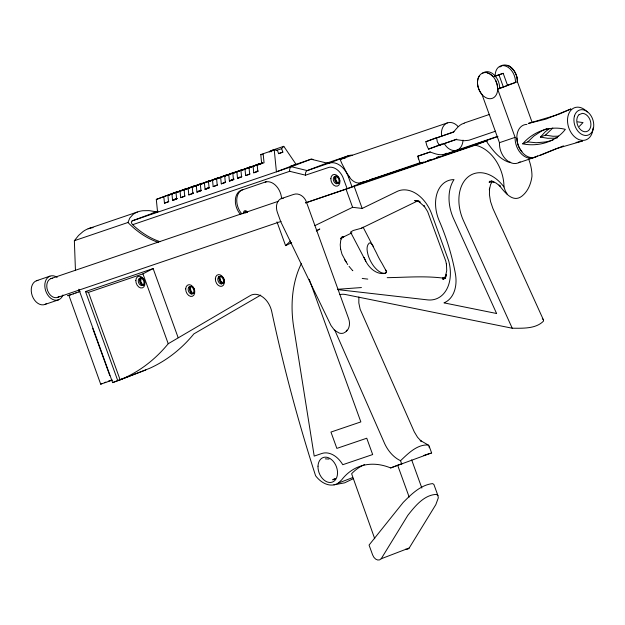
<?xml version="1.0" encoding="UTF-8"?>
<svg xmlns="http://www.w3.org/2000/svg" width="625" height="625" viewBox="0 0 625 625"><rect width="100%" height="100%" fill="white"/><g stroke="black" fill="none" stroke-linecap="round" stroke-linejoin="round"><path stroke-width="0.94" d="M190.281 286.586L190.766 290.391L192.828 293.602M219.922 276.508L220.406 280.32L222.469 283.523L221.828 281.773M245.273 211.789L245.266 212.797M245.797 211.609L245.852 212.852M358.883 296.953L358.82 302.906L360.141 309.211L414.266 431.82L417.539 437.258L421.664 441.664L420.195 440.383L428.227 445.023L429.141 446.102L431.617 452.93L390.648 467.945A75.805 53.023 69 0 0 341.602 479.953L338.141 483.164A24.711 17.281 69 0 1 315.586 475.75A1193.383 834.812 69 0 1 271.742 311.594A18.672 13.062 69 0 0 250.352 295.547L168.227 343.727A232.664 162.758 69 0 1 124.047 378.133L112.633 382.625L78.82 289.234M75.453 270.438L74.359 240.703L127.961 222.484L129.805 218.023L132.984 214.492A33.016 20.656 30.8 0 1 142.812 210.719L149.086 210.625L155.977 211.742L154.125 212.375M341.914 237.031L340.773 240.172L340.234 244.672L340.617 249.484L340.484 248.57L341.984 254.188L346.094 261.844L344.438 259.477M341.844 237.141L341.117 238.937L342.586 236.898M492.094 181.328L491.383 182.609L492.547 181.328M479.484 75.625C475.555 81.469 477.883 89.5 482.047 94.602L499.453 142.688A17.055 12.18 71.2 0 0 518.016 162.961L533.664 157.641M381.203 558.758L407.812 515.367C414.961 506.289 424.125 494.742 436.547 494.398L437.953 495.656L438.297 497.891L435.828 504.625L409.211 548.016L381.203 558.758A6.938 4.852 69 0 1 372.633 554.938L369.062 545.07L403.156 502.484C411.234 494.312 420.727 484.867 432.648 483.609L433.906 484.5L437.953 495.656M74.359 240.703L78.594 235.43L83.242 231.398A34.781 22.328 -76 0 1 93.07 227.633M447.305 122.945L341.32 158.977L340.359 159.93L341.859 163.547L346.703 172.797L350.828 178.961A14.43 10.312 71.2 0 0 363.219 181.703M346.516 331.219C349.812 328.039 350.133 322.867 348.656 318.75L306.406 202.047C304.758 196.922 299.102 192.453 293.594 194.43L281.172 198.656M557.555 137.758A69.68 39.484 -63.4 0 1 554.844 138.195L547.734 138.297L540.398 137.07L545.344 131.703L549.547 128.5M540.398 137.07L545.477 135.125L552.797 127.992M341.992 237.422L340.906 238.633L343.805 236.547L340.883 238.219L351.898 232.867M269.227 152.07L270.32 150.891L283.789 146.312L296.039 164.305L276.43 171.828L274.25 149.969L277.406 150.289L278.656 153.734L282.859 152.125L281.609 148.672L283.789 146.312M271.055 151.859L272.695 150.086M522.719 143.852C532.891 131.797 549.859 125.258 565.352 129.352C555.609 142.102 538.094 146.961 522.719 143.852L527.789 141.898L533.758 136.148L541.039 131.359A69.68 39.484 -63.4 0 1 547.125 128.531M401.781 464.164L400.531 460.711C408.008 453.648 417.195 444.18 428.227 445.023M276.977 221.859L285.586 245.641L290.523 240.992M579.281 126.438L583.031 122.57L577.617 121.844M446.539 153.258C441.477 156.398 435.234 153.891 430.18 151.984L417.781 156.195L420.188 163.633L487.586 140.469L487.008 140.883L487.172 142.453C492.578 150.039 498.766 158.25 507.773 161.836A14.297 10.133 58.9 0 0 510.734 162.25M499.836 67.023L502.641 65.203C509.93 63.578 515.422 70.859 516.961 77.188M347.859 188.43L361.727 182.852L423.656 162.062M361.406 228.25L363.094 227.172L376.422 252.906A34.945 13.172 64.9 0 0 381.992 263.359L386.242 271.094L386.227 272.516L385.414 273.305C376.961 275.094 369.398 268.344 365.82 261.266L350.531 232.102L353.258 230.477L361.406 228.25L417.539 200.977M260.734 295.094L193.883 333.883A232.664 162.758 69 0 1 149.703 368.289L117.797 380.727L85.523 291.57L153.141 268.578L178.156 337.688M443.594 155.422L497.898 136.516M334.492 478.812L332.719 479.82L335.602 478.695M68.055 295.5L67.664 295.703L71.508 294.469M449.281 153.195L449.797 152.922L449.305 153.016M68.891 295.312L100.695 384.164L102.07 383.555M85.523 291.57L88.469 292.375L142.938 273.859L153.141 268.578M158.125 211.195L132.164 220.875C129.578 222.57 133.672 225.594 134.789 226.672A84.883 59.375 69 0 0 160.094 241.688M314.938 225.602L352.602 207.305L362.172 208.438L397.617 191.219A32.766 22.922 69 0 1 431.758 214.148L448.727 261.016A36.258 25.359 69 0 1 427.469 299.875L337.828 289.625M285.586 245.641L291.727 242.656M316.305 230.719L319.812 229.016A32.125 22.477 69 0 0 316.648 231.031M353.109 478.766L344.633 482.836L333.922 484.852M561.969 112.906L570.93 108.953L545.82 119.156L528.289 123.453L557.062 114.906M535.398 157.047L556.477 148.586L582.539 141.023L580.492 141.398M445.086 277.969L443.82 278.492L445.477 278.133M420.703 163.359L422.195 162.742M539.898 155.516L563.469 145.875M557.961 114.586L561.242 113.25M446.828 154.18L447.789 153.812M156.305 199.422L177.547 191.602L156.305 199.422L157.578 212.234M167.898 195.477L185.664 188.844L167.898 195.477L168.523 201.797L164.469 203.18L163.836 196.859M176.016 192.719L193.781 186.086L176.016 192.719L176.641 199.039L172.586 200.414L171.953 194.102M184.133 189.961L201.898 183.328L184.133 189.961L184.758 196.273L180.703 197.656L180.07 191.344M192.25 187.203L210.016 180.562L192.25 187.203L192.875 193.516L188.82 194.898L188.188 188.578M200.367 184.438L218.133 177.805L200.367 184.438L200.992 190.758L196.938 192.141L196.305 185.82M208.484 181.68L226.25 175.047L208.484 181.68L209.109 188L205.055 189.375L204.422 183.062M216.602 178.922L234.367 172.289L216.602 178.922L217.227 185.234L213.172 186.617L212.539 180.305M224.719 176.164L242.484 169.523L224.719 176.164L225.344 182.477L221.289 183.859L220.656 177.539M232.836 173.398L250.602 166.766L232.836 173.398L233.461 179.719L229.406 181.102L228.773 174.781M240.953 170.641L258.719 164.008L240.953 170.641L241.578 176.961L237.523 178.336L236.891 172.023M245.008 169.266L245.641 175.578L249.695 174.203L249.07 167.883L261.922 162.953M249.07 167.883L262.555 162.891M253.125 166.5L253.758 172.82L257.812 171.438L257.188 165.125L262.328 163.148M164.469 203.18L168.844 201.5M174.086 199.484L176.711 198.484M494.578 76.453L503.195 73.336L507.562 85.406L498.953 88.523M173.773 199.781L177.273 198.445M172.586 200.414L176.961 198.742M180.703 197.656L185.078 195.977M191.758 193.594L193.508 192.922M188.82 194.898L193.195 193.219M197.562 191.547L201.062 190.203M198.125 191.508L200.75 190.5M196.938 192.141L201.312 190.461M205.68 188.781L208.305 187.781M205.367 189.078L208.867 187.742M205.055 189.375L209.43 187.703M213.172 186.617L217.547 184.938M223.352 182.891L225.102 182.219M221.289 183.859L225.664 182.18M230.906 180.172L233.531 179.164M230.594 180.469L234.094 179.125M229.406 181.102L233.781 179.422M238.148 177.742L239.898 177.078M237.523 178.336L241.898 176.664M245.641 175.578L250.016 173.906M256.133 171.555L257.883 170.883M253.758 172.82L258.133 171.141M535.773 156.477A17.055 12.18 71.2 0 1 521.992 154.492A17.055 12.18 71.2 0 1 515.102 137.367L497.695 89.281L517.406 81.727C517.398 75.688 514.625 69.617 509.523 66.227M132.164 220.875L291.414 166.727L307.25 170.594L329.055 163.188L348.664 155.664A19.344 13.531 69 0 1 352.203 155.156M455.023 139.773L428.531 149.117L426.813 145.562L425.859 141.719L436.422 137.664M329.055 163.188A19.344 13.531 69 0 1 348.453 177.016L349.18 176.734M428.531 149.117L441.742 144.055M436.641 137.883L437.328 141.828L439.32 145.281L441.969 144.266M363.453 182.531L372.664 178.969L372.203 179.094M305.688 202.898L475.195 145.219L487.586 140.469M112.633 382.625L145.812 369.984M338.141 483.164L352.602 477.617M390.648 467.945L402.031 463.586M454.047 131.734L425.859 141.719M455.984 139.414L456.727 139.133M104.398 382.656L105.805 382.125M427.633 160.664L430.32 159.664M78.672 291.961L80.102 291.438M108.258 381.211L110.883 380.25M112.563 380.078L100.695 384.164M430.18 151.984L417.781 156.195M436.578 157.391L438.875 156.562M75.812 292.984L78.672 291.938M73.156 293.922L76.047 292.883M73.602 293.742L69.125 295.297M305.555 202.813L347.484 188.562M261.68 163.594L260.773 154.555L274.25 149.969M276.484 150.414L281.609 148.672M494.367 76.336L503.195 73.336M278.586 153.578L282.859 152.125M257.188 165.125L264.055 162.789L263.148 153.742M507.188 85.281L515.469 82.469A13.617 9.523 69 0 0 505.125 65.898A13.617 9.523 69 0 0 495.234 76.781M498.742 88.406L500.508 87.812M88.125 228.766L137.375 212.023M290.508 166.188L311.023 159.211A3.719 2.578 88.2 0 1 312.969 159.609M132.703 224.672L289.688 171.305L305.531 175.172L329.258 167.25A15.664 10.953 69 0 1 342.773 176.891L347.148 188.672M266.633 181.578L241.461 190.195A15.117 10.57 69 0 0 240.5 214.461M348.664 155.664L326.859 163.078L307.25 170.594A3.719 2.578 88.2 0 0 305.547 175.164M464.18 123.023L489.57 114.391M437.523 137.578L453.367 132.195C456.453 128.844 459.438 124.227 464.172 123.281M36.383 280.766L49.945 276.156M439.32 145.281L456.047 139.594L464.156 140.734L468.961 140.234L495.641 131.164M50.836 278.625L278.016 201.391M369.984 179.719L376.406 177.539M383.117 175.305L420.07 162.742M443.164 154.891L497.664 136.359M358.719 183.68L367.039 180.852M360.219 183.766L422.242 162.68M499.453 142.688L515.102 137.367M57.625 297.375L281.109 221.391M44.961 304.453L58.516 299.844M423.797 455.461L429.789 453.43M445.5 154.25L447.836 153.469M377.234 177.266L382.195 175.617M151.773 213.352L153.398 213.266M325.328 458.859L329.008 459.062M576.07 142.477L577.406 142.125M341.32 158.977L343.031 158.555M491.516 181.547L489.039 182.148L492.125 181.578L490.562 184.617L489.344 190.016L489.555 188.133L489.43 194.688L490.523 201.469L492.883 208.43L543.391 319.797L543.469 321.141C535.703 329.039 522.594 328.227 512.242 328.227L345.531 294.531A23.555 16.477 69 0 0 339.844 294.633M578.07 141.953L579.68 141.586M343.883 158.352L345.344 158.016M431.148 453.016L431.617 452.93M416.125 201.094L417.914 200.914M558.664 136.172L553.008 136.273L545.477 135.125M337.789 289.273L361.43 287.555M387.195 277.672C406.656 277.375 426.281 275.609 445.641 278.453L442.43 278.125L445.047 278.172L442.789 279.383L446.094 276.57L443.984 278.906L446.445 274.422L445.367 276.828L446.719 270.672L446.414 263.812L446.547 264.797L445.75 261.031L427.648 211.625L423.914 205.633L424.695 206.766L418.414 201.203L419.961 201.961M491.273 181.383L489.648 181.328L493.984 181.906L491.25 180.961L495.961 182.992L500.445 186.32L499.07 185.109C504.219 191.555 512.641 203.508 521.992 196.086C528.039 191.297 531.016 183.68 531.984 176.211A35.203 24.625 69 0 0 528.641 159.062M260.773 154.555L262.352 154.711M418.992 201.016L414.641 200.578L420.062 202.016M367.766 279.109L363.914 278.664A32.125 22.477 69 0 1 362.234 278.375M527.789 141.898L536.148 142.742L544.891 142.016A69.68 37.859 22.6 0 0 552.992 140.016M507.172 65.359L509.516 66.219M487.461 72.914C494.187 75.039 497.648 82.625 497.695 89.281M493.055 76.5L489.812 73.781L486.297 72.484L482.93 72.758C474.734 76.922 476.914 88.789 482.062 94.625A13.617 9.523 69 0 0 497.695 89.305L497.25 84.766L495.641 80.32M352.414 270.336L352.852 270.711M542.305 318.555L543.391 319.797M337.969 183.352L335.906 180.148L335.43 176.336L336.062 178.086M142.953 285.156L140.891 281.953L140.406 278.141L141.047 279.891M349.047 266.359L352.211 270.133M444.305 143.758L446.328 146.492A14.43 10.312 71.2 0 0 463.008 140.094M385.461 269.602L386.672 271.891L385.414 273.305C380.602 273.758 376.766 269.867 373.93 266.445A34.945 31.992 78.6 0 1 368.359 255.992C367.211 251.891 365.711 246.289 369.266 242.992L370.539 243.078L371.922 244.211L373.508 246.68M507.297 194.25L505.336 190.961L503.969 186.953A35.203 24.625 69 0 0 475.195 145.219M346.188 262.023L347.711 264.562M418.117 157.922L418.68 158.984M512.242 328.227L463.141 219.945A37.078 25.938 69 0 1 468.195 176.836A37.078 25.938 69 0 1 503.969 186.953M365.82 261.266L364.039 257.367M334.664 329.875L384.789 443.922A30.297 21.188 69 0 0 400.531 460.711M532.188 122.555L517.406 81.727L516.961 77.195M498.992 74.953L503.367 87.023M354.18 186.359L362.172 208.438M348.453 177.016L352.031 186.906M346.039 189.18L352.602 207.305M411.664 459.891L421.859 488.07M397.656 465.266L409.172 497.07M309.258 279.383L360.852 421.906L330.953 432.07L336.859 448.391L366.758 438.227L372.672 454.547L342.766 464.711A23.453 16.406 69 0 0 321.852 453.492L314.203 456.094L293.719 327.305A102.945 72.016 69 0 1 301.484 263.344M374.742 538.742L351.617 473.734A75.805 53.023 69 0 1 364.625 464.57M142.938 273.859L168.227 343.727M88.469 292.375L120.109 379.797M92.727 328.398L109.812 375.602M429.141 446.102L429.25 447.781M441.633 136.352L441.422 132.922A14.43 10.312 71.2 0 1 458.102 126.531M327.859 162.984A3.719 2.578 88.2 0 0 326.859 163.055L311.023 159.211L291.414 166.727A3.719 2.578 88.2 0 0 289.711 171.297M520.125 161.797A17.055 12.18 71.2 0 1 518.742 162.641M537.516 155.891A17.055 12.18 71.2 0 1 518.031 144.852A17.055 12.18 71.2 0 1 526.938 124.398M593.039 128.016A17.055 12.18 71.2 0 1 577.414 138.867A17.055 12.18 71.2 0 1 568.523 114.305A17.055 12.18 71.2 0 1 587.242 111.984M158.344 242.359A84.883 59.375 69 0 1 127.961 222.484M521.977 151.586A14.43 10.312 71.2 0 1 517.062 138.016M482.688 73.25A13.617 9.523 69 0 1 493.828 74.586A13.617 9.523 69 0 1 499.633 88.539M265.234 182.109A15.117 10.57 69 0 1 281.594 198.617M139.953 278.289A3.836 2.688 69 0 1 144.414 280.688A3.836 2.688 69 0 1 142.477 285.258M189.352 287.305A3.836 2.688 69 0 1 194.297 289.133A3.836 2.688 69 0 1 191.609 293.555M218.672 277.977A3.836 2.688 69 0 1 222.023 276.602A3.836 2.688 69 0 1 224.227 281.281A3.836 2.688 69 0 1 221.25 283.477M334.969 176.484A3.836 2.688 69 0 1 339.438 178.883A3.836 2.688 69 0 1 337.492 183.453M59.234 296.391A9.969 7.125 71.2 0 1 47.578 290.547A9.969 7.125 71.2 0 1 52.672 278.289M62.914 295A12.594 9 71.2 0 1 50.805 298.281A12.594 9 71.2 0 1 45.344 281.602A12.594 9 71.2 0 1 57.141 277.352M46.352 303.711A12.594 9 71.2 0 1 32.266 295.836A12.594 9 71.2 0 1 37.914 280.391M241.898 213.922A15.117 10.57 69 0 1 242.859 189.656M243.555 213.523A3.047 2.133 69 0 1 243.508 212.766L243.609 212.062A3.047 2.133 69 0 1 247.461 212.195M283.305 198.258A11.547 8.25 71.2 0 0 277.398 212.461L280.797 221.836L330.984 325.477L334.547 330.312L339.219 333.062A11.438 8.117 59.2 0 0 343.75 332.984M346.93 330.109A11.438 8.117 59.2 0 1 344.406 332.688M409.211 548.016A6.938 4.852 69 0 1 405.523 549.219M245.102 212.789A1.922 1.344 69 0 1 247.305 212.039M244.742 212.93A1.922 1.344 69 0 1 245.211 211.82L245.867 211.602A1.922 1.344 69 0 1 246.945 212.18M139.359 278.5L139.836 282.312L141.898 285.516L139.359 278.5M189.234 286.938L189.719 290.75L191.773 293.961L189.234 286.938M218.875 276.867L219.359 280.672L221.414 283.883L218.875 276.867M334.375 176.695L334.859 180.508L336.914 183.711L334.375 176.695M579.102 114.617L577.906 116.094A9.445 6.75 71.2 0 0 581.078 130.133A9.445 6.75 71.2 0 0 590.734 126.43A9.445 6.75 71.2 0 0 584.203 113.672L582.367 113.367L579.102 114.617M139.844 278.219L139.234 278.57A3.836 2.688 69 0 0 138.609 282.695A3.836 2.688 69 0 0 141.758 285.539L143.07 285.086A3.836 2.688 69 0 0 143.695 280.961A3.836 2.688 69 0 0 140.547 278.117L139.844 278.219M334.867 176.414L334.25 176.766A3.836 2.688 69 0 0 333.625 180.891A3.836 2.688 69 0 0 336.773 183.734L338.086 183.281A3.836 2.688 69 0 0 338.711 179.156A3.836 2.688 69 0 0 335.562 176.312L334.867 176.414M189.727 286.664L189.109 287.008A3.836 2.688 69 0 0 188.484 291.133A3.836 2.688 69 0 0 191.633 293.977L192.945 293.531A3.836 2.688 69 0 0 193.57 289.406A3.836 2.688 69 0 0 190.422 286.562L189.727 286.664M219.367 276.586L218.75 276.93A3.836 2.688 69 0 0 218.125 281.055A3.836 2.688 69 0 0 221.273 283.906L222.586 283.453A3.836 2.688 69 0 0 223.211 279.328A3.836 2.688 69 0 0 220.062 276.484L219.367 276.586M496.602 313.5L443.953 302.859A31.477 22.016 69 0 0 455.328 273.367A174.344 121.961 69 0 0 439.25 220.828A32.398 22.664 69 0 1 454.016 179.602A37.078 25.938 69 0 0 453.273 217.953L496.602 313.5M574.398 116.164A13.25 9.469 71.2 0 0 585.906 135.484A13.25 9.469 71.2 0 0 591.211 116.078A13.25 9.469 71.2 0 0 574.398 116.164M318 466.203A13.117 9.18 69 0 0 332.227 482.148A13.117 9.18 69 0 0 333.055 461.086A13.117 9.18 69 0 0 318 466.203M330.844 178.648A6.102 4.266 69 0 0 337.461 186.062A6.102 4.266 69 0 0 337.844 176.266A6.102 4.266 69 0 0 330.844 178.648M135.828 280.453A6.102 4.266 69 0 0 142.445 287.867A6.102 4.266 69 0 0 142.828 278.07A6.102 4.266 69 0 0 135.828 280.453M185.703 288.898A6.102 4.266 69 0 0 192.32 296.305A6.102 4.266 69 0 0 192.703 286.516A6.102 4.266 69 0 0 185.703 288.898M215.344 278.82A6.102 4.266 69 0 0 221.961 286.234A6.102 4.266 69 0 0 222.344 276.438A6.102 4.266 69 0 0 215.344 278.82"/></g></svg>
